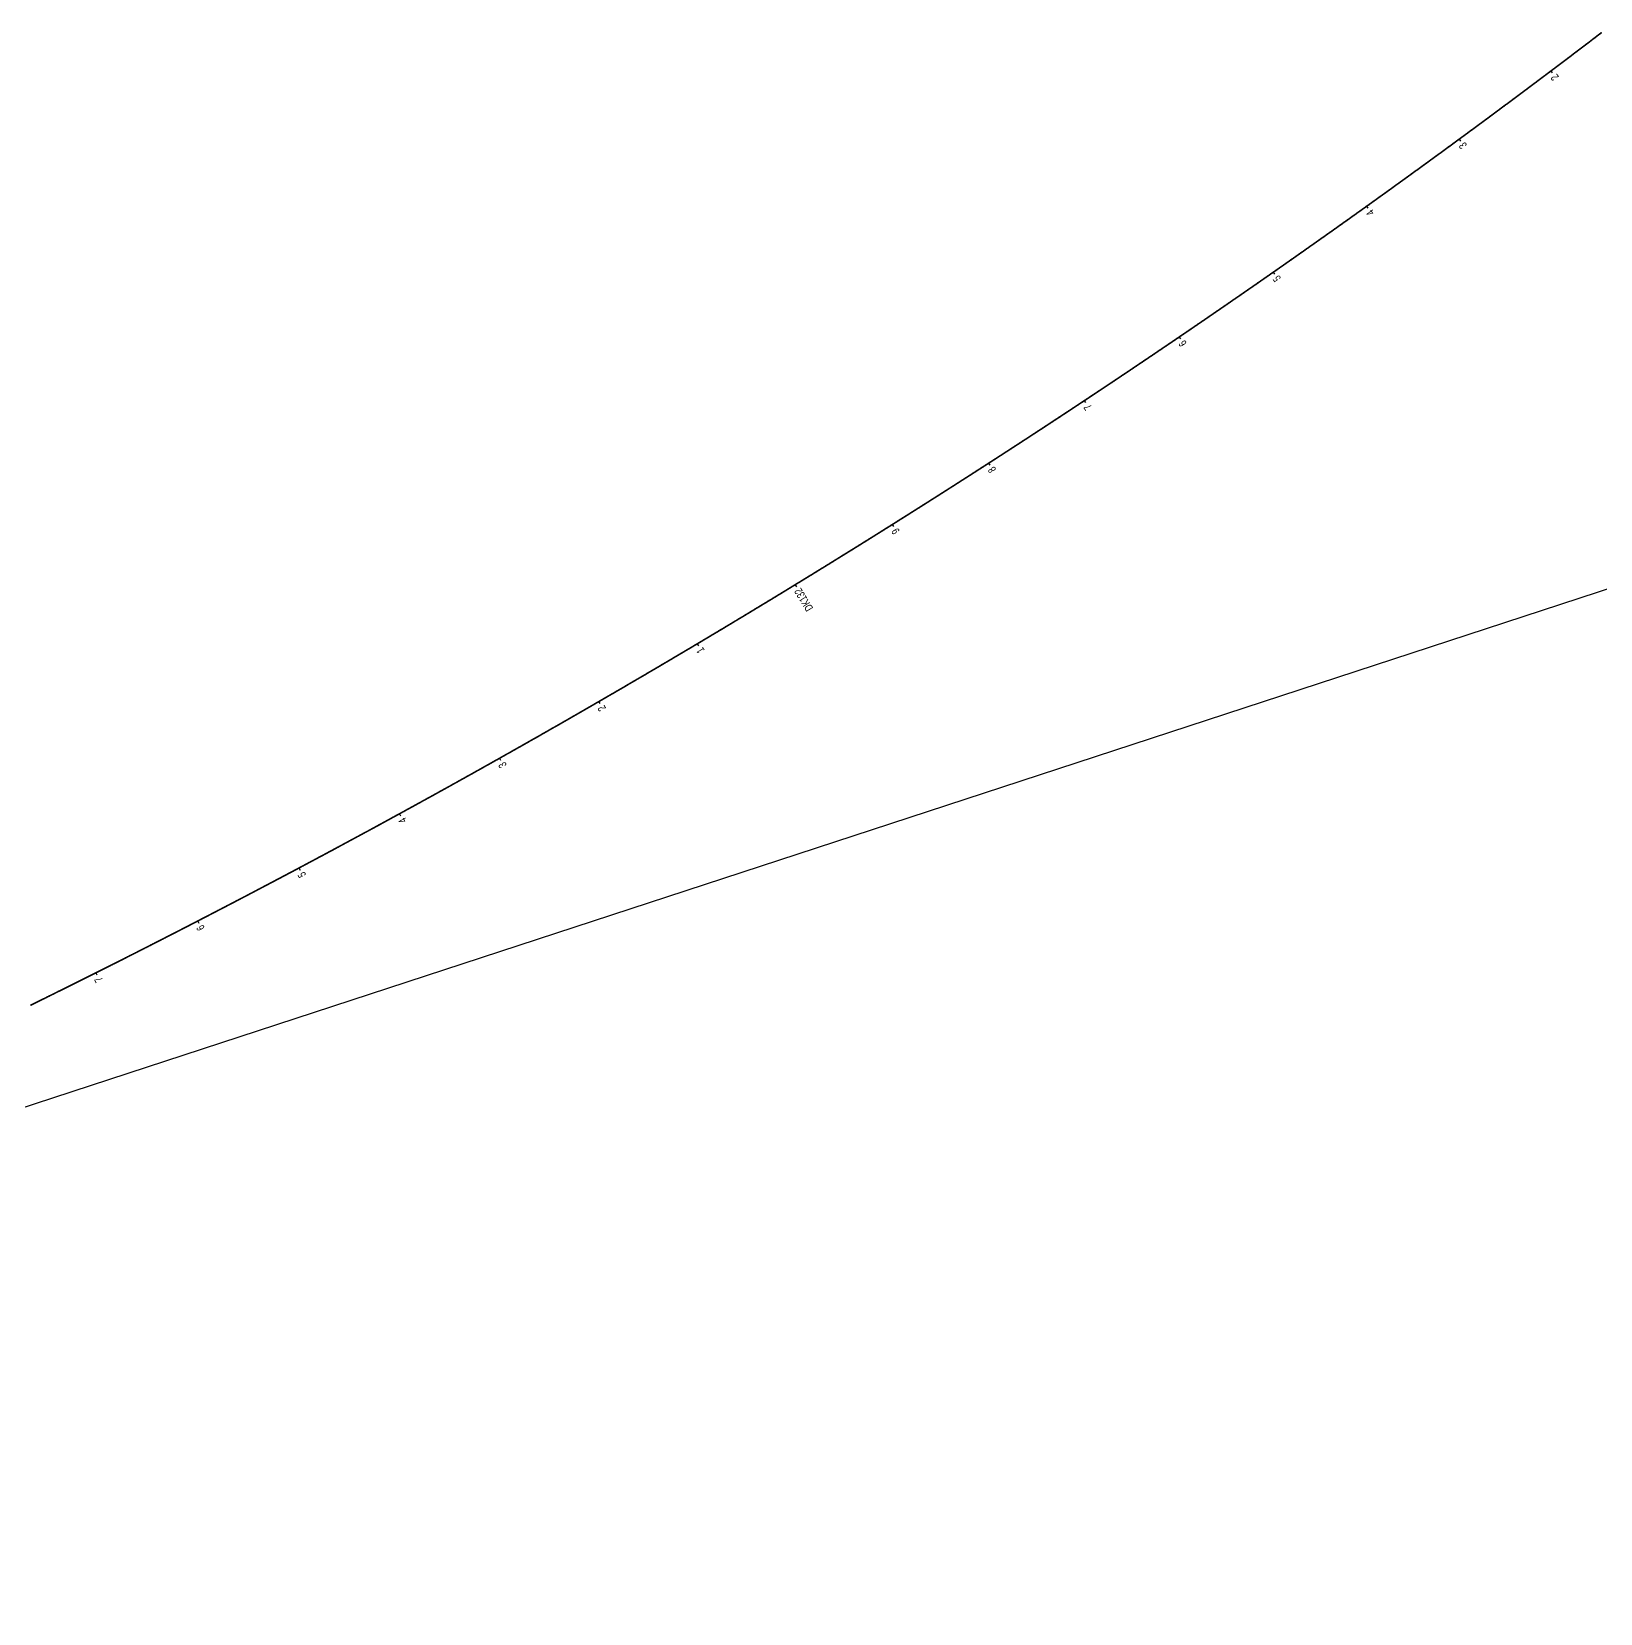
# Model space of a CAD drawing. Header units: millimetres. Extents: x 497834 to 621495, y 3353175 to 3430424.
# Drawn here: x 556531 to 557904, y 3380310 to 3381694 of the extents above; entities that cross this region are included whole.
import ezdxf

# ---------------------------------------------------------------- set-up
doc = ezdxf.new("R2010")
doc.units = ezdxf.units.MM
for name, color, linetype in [('dl4', 7, 'Continuous'), ('沪乍杭打线-0.0-200.8段-施工系转设计系成果-2000坐标系-左线_中线_交点', 7, 'Continuous'), ('沪乍杭打线-0.0-200.8段-施工系转设计系成果-2000坐标系-左线_里程', 7, 'Continuous')]:
    doc.layers.add(name, color=color, linetype=linetype)
doc.styles.add('PM_LC', font='slromans.shx', dxfattribs={"width": 0.75, "bigfont": 'hztxt.shx'})

msp = doc.modelspace()

# ---------------------------------------------------------------- linework, layer by layer
at = {"layer": 'dl4', "color": 3, "linetype": 'Continuous', "ltscale": 2, "const_width": 1.4, "flags": 128}
msp.add_lwpolyline([(557905.4, 3381693.6), (557904.6, 3381693), (557903.8, 3381692.4), (557903.8, 3381692.3), (557903, 3381691.8), (557902.2, 3381691.2), (557901.4, 3381690.6), (557900.7, 3381690), (557899.9, 3381689.4), (557899.8, 3381689.3), (557899.1, 3381688.8), (557898.3, 3381688.2), (557897.5, 3381687.6), (557896.7, 3381687), (557895.9, 3381686.3), (557895.8, 3381686.3), (557895.1, 3381685.7), (557894.3, 3381685.1), (557893.5, 3381684.5), (557892.7, 3381683.9), (557891.9, 3381683.3), (557891.8, 3381683.3), (557891.1, 3381682.7), (557890.3, 3381682.1), (557889.5, 3381681.5), (557888.7, 3381680.9), (557887.9, 3381680.3), (557887.8, 3381680.2), (557887.1, 3381679.7), (557886.3, 3381679.1), (557885.5, 3381678.5), (557884.7, 3381677.9), (557883.9, 3381677.3), (557883.9, 3381677.2), (557883.1, 3381676.7), (557882.3, 3381676.1), (557881.5, 3381675.5), (557880.7, 3381674.9), (557879.9, 3381674.3), (557879.9, 3381674.2), (557879.1, 3381673.7), (557878.4, 3381673), (557877.6, 3381672.4), (557876.8, 3381671.8), (557876, 3381671.2), (557875.9, 3381671.2), (557875.2, 3381670.6), (557874.4, 3381670), (557873.6, 3381669.4), (557872.8, 3381668.8), (557872, 3381668.2), (557871.9, 3381668.2), (557871.2, 3381667.6), (557870.4, 3381667), (557869.6, 3381666.4), (557868.8, 3381665.8), (557868, 3381665.2), (557867.9, 3381665.2), (557867.2, 3381664.6), (557866.4, 3381664), (557865.6, 3381663.4), (557864.8, 3381662.8), (557864, 3381662.2), (557863.9, 3381662.1), (557863.2, 3381661.6), (557862.4, 3381661), (557861.6, 3381660.4), (557860.8, 3381659.8), (557860, 3381659.2), (557859.9, 3381659.1), (557859.2, 3381658.6), (557858.4, 3381658), (557857.6, 3381657.4), (557856.8, 3381656.8), (557856, 3381656.2), (557855.9, 3381656.1), (557855.2, 3381655.6), (557854.4, 3381655), (557853.6, 3381654.4), (557852.8, 3381653.8), (557852, 3381653.2), (557851.9, 3381653.1), (557851.2, 3381652.6), (557850.4, 3381652), (557849.6, 3381651.4), (557848.8, 3381650.8), (557848, 3381650.2), (557847.9, 3381650.1), (557847.2, 3381649.6), (557846.4, 3381649), (557845.6, 3381648.4), (557844.8, 3381647.8), (557844, 3381647.2), (557843.9, 3381647.1), (557843.2, 3381646.6), (557842.4, 3381646), (557841.6, 3381645.4), (557840.8, 3381644.8), (557840, 3381644.2), (557839.9, 3381644.1), (557839.2, 3381643.6), (557838.4, 3381643), (557837.6, 3381642.4), (557836.8, 3381641.8), (557836, 3381641.2), (557835.9, 3381641.1), (557835.2, 3381640.6), (557834.4, 3381640), (557833.6, 3381639.4), (557832.8, 3381638.8), (557832, 3381638.2), (557831.9, 3381638.2), (557831.2, 3381637.6), (557830.4, 3381637), (557829.6, 3381636.4), (557828.8, 3381635.8), (557828, 3381635.2), (557827.9, 3381635.2), (557827.2, 3381634.6), (557826.4, 3381634), (557825.6, 3381633.4), (557824.8, 3381632.8), (557824, 3381632.2), (557823.9, 3381632.2), (557823.2, 3381631.6), (557822.4, 3381631), (557821.5, 3381630.5), (557820.7, 3381629.9), (557819.9, 3381629.3), (557819.9, 3381629.2), (557819.1, 3381628.7), (557818.3, 3381628.1), (557817.5, 3381627.5), (557816.7, 3381626.9), (557815.9, 3381626.3), (557815.9, 3381626.2), (557815.1, 3381625.7), (557814.3, 3381625.1), (557813.5, 3381624.5), (557812.7, 3381623.9), (557811.9, 3381623.3), (557811.8, 3381623.2), (557811.1, 3381622.7), (557810.3, 3381622.1), (557809.5, 3381621.5), (557808.7, 3381620.9), (557807.9, 3381620.3), (557807.8, 3381620.3), (557807.1, 3381619.7), (557806.3, 3381619.1), (557805.5, 3381618.5), (557804.7, 3381617.9), (557803.9, 3381617.4), (557803.8, 3381617.3), (557803.1, 3381616.8), (557802.3, 3381616.2), (557801.5, 3381615.6), (557800.7, 3381615), (557799.9, 3381614.4), (557799.8, 3381614.3), (557799, 3381613.8), (557798.2, 3381613.2), (557797.4, 3381612.6), (557796.6, 3381612), (557795.8, 3381611.4), (557795.8, 3381611.4), (557795, 3381610.8), (557794.2, 3381610.2), (557793.4, 3381609.6), (557792.6, 3381609), (557791.8, 3381608.4), (557791.7, 3381608.4), (557791, 3381607.9), (557790.2, 3381607.3), (557789.4, 3381606.7), (557788.6, 3381606.1), (557787.8, 3381605.5), (557787.7, 3381605.4), (557787, 3381604.9), (557786.2, 3381604.3), (557785.4, 3381603.7), (557784.6, 3381603.1), (557783.7, 3381602.5), (557783.7, 3381602.5), (557782.9, 3381601.9), (557782.1, 3381601.3), (557781.3, 3381600.7), (557780.5, 3381600.2), (557779.7, 3381599.6), (557779.6, 3381599.5), (557778.9, 3381599), (557778.1, 3381598.4), (557777.3, 3381597.8), (557776.5, 3381597.2), (557775.7, 3381596.6), (557775.6, 3381596.6), (557774.9, 3381596), (557774.1, 3381595.4), (557773.3, 3381594.8), (557772.5, 3381594.2), (557771.6, 3381593.7), (557771.6, 3381593.6), (557770.8, 3381593.1), (557770, 3381592.5), (557769.2, 3381591.9), (557768.4, 3381591.3), (557767.6, 3381590.7), (557767.5, 3381590.6), (557766.8, 3381590.1), (557766, 3381589.5), (557765.2, 3381588.9), (557764.4, 3381588.3), (557763.6, 3381587.8), (557763.5, 3381587.7), (557762.8, 3381587.2), (557762, 3381586.6), (557761.2, 3381586), (557760.3, 3381585.4), (557759.5, 3381584.8), (557759.5, 3381584.8), (557758.7, 3381584.2), (557757.9, 3381583.6), (557757.1, 3381583), (557756.3, 3381582.5), (557755.5, 3381581.9), (557755.4, 3381581.8), (557754.7, 3381581.3), (557753.9, 3381580.7), (557753.1, 3381580.1), (557752.3, 3381579.5), (557751.5, 3381578.9), (557751.4, 3381578.9), (557750.6, 3381578.3), (557749.8, 3381577.7), (557749, 3381577.2), (557748.2, 3381576.6), (557747.4, 3381576), (557747.3, 3381575.9), (557746.6, 3381575.4), (557745.8, 3381574.8), (557745, 3381574.2), (557744.2, 3381573.6), (557743.4, 3381573), (557743.3, 3381573), (557742.5, 3381572.5), (557741.7, 3381571.9), (557740.9, 3381571.3), (557740.1, 3381570.7), (557739.3, 3381570.1), (557739.2, 3381570.1), (557738.5, 3381569.5), (557737.7, 3381568.9), (557736.9, 3381568.4), (557736.1, 3381567.8), (557735.3, 3381567.2), (557735.2, 3381567.1), (557734.4, 3381566.6), (557733.6, 3381566), (557732.8, 3381565.4), (557732, 3381564.8), (557731.2, 3381564.3), (557731.1, 3381564.2), (557730.4, 3381563.7), (557729.6, 3381563.1), (557728.8, 3381562.5), (557728, 3381561.9), (557727.2, 3381561.3), (557727.1, 3381561.3), (557726.3, 3381560.7), (557725.5, 3381560.2), (557724.7, 3381559.6), (557723.9, 3381559), (557723.1, 3381558.4), (557723, 3381558.3), (557722.3, 3381557.8), (557721.5, 3381557.2), (557720.7, 3381556.6), (557719.9, 3381556.1), (557719, 3381555.5), (557719, 3381555.4), (557718.2, 3381554.9), (557717.4, 3381554.3), (557716.6, 3381553.7), (557715.8, 3381553.1), (557715, 3381552.6), (557714.9, 3381552.5), (557714.2, 3381552), (557713.4, 3381551.4), (557712.5, 3381550.8), (557711.7, 3381550.2), (557710.9, 3381549.6), (557710.8, 3381549.6), (557710.1, 3381549.1), (557709.3, 3381548.5), (557708.5, 3381547.9), (557707.7, 3381547.3), (557706.9, 3381546.7), (557706.8, 3381546.7), (557706, 3381546.1), (557705.2, 3381545.6), (557704.4, 3381545), (557703.6, 3381544.4), (557702.8, 3381543.8), (557702.7, 3381543.8), (557702, 3381543.2), (557701.2, 3381542.6), (557700.4, 3381542.1), (557699.5, 3381541.5), (557698.7, 3381540.9), (557698.7, 3381540.8), (557697.9, 3381540.3), (557697.1, 3381539.7), (557696.3, 3381539.2), (557695.5, 3381538.6), (557694.7, 3381538), (557694.6, 3381537.9), (557693.8, 3381537.4), (557693, 3381536.8), (557692.2, 3381536.3), (557691.4, 3381535.7), (557690.6, 3381535.1), (557690.5, 3381535), (557689.8, 3381534.5), (557689, 3381533.9), (557688.1, 3381533.3), (557687.3, 3381532.8), (557686.5, 3381532.2), (557686.4, 3381532.1), (557685.7, 3381531.6), (557684.9, 3381531), (557684.1, 3381530.4), (557683.3, 3381529.9), (557682.4, 3381529.3), (557682.4, 3381529.2), (557681.6, 3381528.7), (557680.8, 3381528.1), (557680, 3381527.6), (557679.2, 3381527), (557678.4, 3381526.4), (557678.3, 3381526.3), (557677.6, 3381525.8), (557676.7, 3381525.2), (557675.9, 3381524.7), (557675.1, 3381524.1), (557674.3, 3381523.5), (557674.2, 3381523.4), (557673.5, 3381522.9), (557672.7, 3381522.3), (557671.8, 3381521.8), (557671, 3381521.2), (557670.2, 3381520.6), (557670.1, 3381520.5), (557669.4, 3381520), (557668.6, 3381519.4), (557667.8, 3381518.9), (557667, 3381518.3), (557666.1, 3381517.7), (557666.1, 3381517.7), (557665.3, 3381517.1), (557664.5, 3381516.6), (557663.7, 3381516), (557662.9, 3381515.4), (557662.1, 3381514.8), (557662, 3381514.8), (557661.2, 3381514.2), (557660.4, 3381513.7), (557659.6, 3381513.1), (557658.8, 3381512.5), (557658, 3381511.9), (557657.9, 3381511.9), (557657.2, 3381511.4), (557656.3, 3381510.8), (557655.5, 3381510.2), (557654.7, 3381509.6), (557653.9, 3381509.1), (557653.8, 3381509), (557653.1, 3381508.5), (557652.3, 3381507.9), (557651.4, 3381507.3), (557650.6, 3381506.8), (557649.8, 3381506.2), (557649.7, 3381506.1), (557649, 3381505.6), (557648.2, 3381505), (557647.3, 3381504.5), (557646.5, 3381503.9), (557645.7, 3381503.3), (557645.6, 3381503.2), (557644.9, 3381502.7), (557644.1, 3381502.1), (557643.3, 3381501.6), (557642.4, 3381501), (557641.6, 3381500.4), (557641.5, 3381500.4), (557640.8, 3381499.8), (557640, 3381499.3), (557639.2, 3381498.7), (557638.3, 3381498.1), (557637.5, 3381497.6), (557637.5, 3381497.5), (557636.7, 3381497), (557635.9, 3381496.4), (557635.1, 3381495.8), (557634.3, 3381495.3), (557633.4, 3381494.7), (557633.4, 3381494.6), (557632.6, 3381494.1), (557631.8, 3381493.5), (557631, 3381493), (557630.2, 3381492.4), (557629.3, 3381491.8), (557629.3, 3381491.8), (557628.5, 3381491.2), (557627.7, 3381490.7), (557626.9, 3381490.1), (557626.1, 3381489.5), (557625.2, 3381488.9), (557625.2, 3381488.9), (557624.4, 3381488.4), (557623.6, 3381487.8), (557622.8, 3381487.2), (557622, 3381486.7), (557621.1, 3381486.1), (557621.1, 3381486), (557620.3, 3381485.5), (557619.5, 3381484.9), (557618.7, 3381484.4), (557617.9, 3381483.8), (557617, 3381483.2), (557617, 3381483.2), (557616.2, 3381482.7), (557615.4, 3381482.1), (557614.6, 3381481.5), (557613.8, 3381480.9), (557612.9, 3381480.4), (557612.9, 3381480.3), (557612.1, 3381479.8), (557611.3, 3381479.2), (557610.5, 3381478.7), (557609.7, 3381478.1), (557608.8, 3381477.5), (557608.8, 3381477.5), (557608, 3381476.9), (557607.2, 3381476.4), (557606.4, 3381475.8), (557605.5, 3381475.2), (557604.7, 3381474.7), (557604.7, 3381474.6), (557603.9, 3381474.1), (557603.1, 3381473.5), (557602.3, 3381472.9), (557601.4, 3381472.4), (557600.6, 3381471.8), (557600.5, 3381471.8), (557599.8, 3381471.2), (557599, 3381470.7), (557598.2, 3381470.1), (557597.3, 3381469.5), (557596.5, 3381469), (557596.4, 3381468.9), (557595.7, 3381468.4), (557594.9, 3381467.8), (557594, 3381467.2), (557593.2, 3381466.7), (557592.4, 3381466.1), (557592.3, 3381466.1), (557591.6, 3381465.5), (557590.8, 3381465), (557589.9, 3381464.4), (557589.1, 3381463.8), (557588.3, 3381463.3), (557588.2, 3381463.2), (557587.5, 3381462.7), (557586.6, 3381462.1), (557585.8, 3381461.6), (557585, 3381461), (557584.2, 3381460.4), (557584.1, 3381460.4), (557583.3, 3381459.9), (557582.5, 3381459.3), (557581.7, 3381458.7), (557580.9, 3381458.2), (557580.1, 3381457.6), (557580, 3381457.5), (557579.2, 3381457), (557578.4, 3381456.5), (557577.6, 3381455.9), (557576.8, 3381455.3), (557575.9, 3381454.8), (557575.9, 3381454.7), (557575.1, 3381454.2), (557574.3, 3381453.6), (557573.5, 3381453.1), (557572.6, 3381452.5), (557571.8, 3381451.9), (557571.7, 3381451.9), (557571, 3381451.4), (557570.2, 3381450.8), (557569.3, 3381450.2), (557568.5, 3381449.7), (557567.7, 3381449.1), (557567.6, 3381449), (557566.9, 3381448.5), (557566, 3381448), (557565.2, 3381447.4), (557564.4, 3381446.8), (557563.6, 3381446.3), (557563.5, 3381446.2), (557562.7, 3381445.7), (557561.9, 3381445.1), (557561.1, 3381444.6), (557560.3, 3381444), (557559.4, 3381443.4), (557559.4, 3381443.4), (557558.6, 3381442.9), (557557.8, 3381442.3), (557557, 3381441.7), (557556.1, 3381441.2), (557555.3, 3381440.6), (557555.2, 3381440.6), (557554.5, 3381440), (557553.7, 3381439.5), (557552.8, 3381438.9), (557552, 3381438.4), (557551.2, 3381437.8), (557551.1, 3381437.7), (557550.4, 3381437.2), (557549.5, 3381436.7), (557548.7, 3381436.1), (557547.9, 3381435.5), (557547.1, 3381435), (557547, 3381434.9), (557546.2, 3381434.4), (557545.4, 3381433.8), (557544.6, 3381433.3), (557543.8, 3381432.7), (557542.9, 3381432.2), (557542.9, 3381432.1), (557542.1, 3381431.6), (557541.3, 3381431), (557540.5, 3381430.5), (557539.6, 3381429.9), (557538.8, 3381429.3), (557538.7, 3381429.3), (557538, 3381428.8), (557537.1, 3381428.2), (557536.3, 3381427.7), (557535.5, 3381427.1), (557534.7, 3381426.5), (557534.6, 3381426.5), (557533.8, 3381426), (557533, 3381425.4), (557532.2, 3381424.8), (557531.4, 3381424.3), (557530.5, 3381423.7), (557530.5, 3381423.7), (557529.7, 3381423.2), (557528.9, 3381422.6), (557528, 3381422), (557527.2, 3381421.5), (557526.4, 3381420.9), (557526.3, 3381420.9), (557525.6, 3381420.4), (557524.7, 3381419.8), (557523.9, 3381419.2), (557523.1, 3381418.7), (557522.2, 3381418.1), (557522.2, 3381418.1), (557521.4, 3381417.6), (557520.6, 3381417), (557519.8, 3381416.4), (557518.9, 3381415.9), (557518.1, 3381415.3), (557518, 3381415.3), (557517.3, 3381414.8), (557516.5, 3381414.2), (557515.6, 3381413.6), (557514.8, 3381413.1), (557514, 3381412.5), (557513.9, 3381412.5), (557513.1, 3381412), (557512.3, 3381411.4), (557511.5, 3381410.8), (557510.6, 3381410.3), (557509.8, 3381409.7), (557509.7, 3381409.7), (557509, 3381409.2), (557508.2, 3381408.6), (557507.3, 3381408), (557506.5, 3381407.5), (557505.7, 3381406.9), (557505.6, 3381406.9), (557504.8, 3381406.4), (557504, 3381405.8), (557503.2, 3381405.2), (557502.4, 3381404.7), (557501.5, 3381404.1), (557501.4, 3381404.1), (557500.7, 3381403.6), (557499.9, 3381403), (557499, 3381402.5), (557498.2, 3381401.9), (557497.4, 3381401.3), (557497.3, 3381401.3), (557496.5, 3381400.8), (557495.7, 3381400.2), (557494.9, 3381399.7), (557494.1, 3381399.1), (557493.2, 3381398.6), (557493.1, 3381398.5), (557492.4, 3381398), (557491.6, 3381397.4), (557490.7, 3381396.9), (557489.9, 3381396.3), (557489.1, 3381395.8), (557489, 3381395.7), (557488.2, 3381395.2), (557487.4, 3381394.7), (557486.6, 3381394.1), (557485.7, 3381393.6), (557484.9, 3381393), (557484.8, 3381392.9), (557484.1, 3381392.4), (557483.3, 3381391.9), (557482.4, 3381391.3), (557481.6, 3381390.8), (557480.8, 3381390.2), (557480.7, 3381390.2), (557479.9, 3381389.7), (557479.1, 3381389.1), (557478.3, 3381388.5), (557477.4, 3381388), (557476.6, 3381387.4), (557476.5, 3381387.4), (557475.8, 3381386.9), (557474.9, 3381386.3), (557474.1, 3381385.8), (557473.3, 3381385.2), (557472.4, 3381384.7), (557472.4, 3381384.6), (557471.6, 3381384.1), (557470.8, 3381383.6), (557469.9, 3381383), (557469.1, 3381382.4), (557468.3, 3381381.9), (557468.2, 3381381.8), (557467.4, 3381381.3), (557466.6, 3381380.8), (557465.8, 3381380.2), (557464.9, 3381379.7), (557464.1, 3381379.1), (557464, 3381379.1), (557463.3, 3381378.6), (557462.4, 3381378), (557461.6, 3381377.5), (557460.8, 3381376.9), (557459.9, 3381376.4), (557459.9, 3381376.3), (557459.1, 3381375.8), (557458.3, 3381375.3), (557457.4, 3381374.7), (557456.6, 3381374.1), (557455.8, 3381373.6), (557455.7, 3381373.5), (557454.9, 3381373), (557454.1, 3381372.5), (557453.3, 3381371.9), (557452.4, 3381371.4), (557451.6, 3381370.8), (557451.5, 3381370.8), (557450.8, 3381370.3), (557449.9, 3381369.7), (557449.1, 3381369.2), (557448.3, 3381368.6), (557447.4, 3381368.1), (557447.4, 3381368), (557446.6, 3381367.5), (557445.8, 3381367), (557444.9, 3381366.4), (557444.1, 3381365.9), (557443.3, 3381365.3), (557443.2, 3381365.3), (557442.4, 3381364.8), (557441.6, 3381364.2), (557440.8, 3381363.7), (557439.9, 3381363.1), (557439.1, 3381362.6), (557439, 3381362.5), (557438.3, 3381362), (557437.4, 3381361.5), (557436.6, 3381360.9), (557435.8, 3381360.4), (557434.9, 3381359.8), (557434.8, 3381359.8), (557434.1, 3381359.3), (557433.2, 3381358.7), (557432.4, 3381358.2), (557431.6, 3381357.6), (557430.7, 3381357.1), (557430.7, 3381357), (557429.9, 3381356.5), (557429.1, 3381356), (557428.2, 3381355.4), (557427.4, 3381354.9), (557426.6, 3381354.3), (557426.5, 3381354.3), (557425.7, 3381353.8), (557424.9, 3381353.2), (557424.1, 3381352.7), (557423.2, 3381352.1), (557422.4, 3381351.6), (557422.3, 3381351.5), (557421.5, 3381351), (557420.7, 3381350.5), (557419.9, 3381349.9), (557419, 3381349.4), (557418.2, 3381348.8), (557418.1, 3381348.8), (557417.4, 3381348.3), (557416.5, 3381347.7), (557415.7, 3381347.2), (557414.9, 3381346.6), (557414, 3381346.1), (557413.9, 3381346), (557413.2, 3381345.6), (557412.3, 3381345), (557411.5, 3381344.5), (557410.7, 3381343.9), (557409.8, 3381343.4), (557409.8, 3381343.3), (557409, 3381342.8), (557408.2, 3381342.3), (557407.3, 3381341.7), (557406.5, 3381341.2), (557405.6, 3381340.6), (557405.6, 3381340.6), (557404.8, 3381340.1), (557404, 3381339.5), (557403.1, 3381339), (557402.3, 3381338.4), (557401.5, 3381337.9), (557401.4, 3381337.8), (557400.6, 3381337.4), (557399.8, 3381336.8), (557398.9, 3381336.3), (557398.1, 3381335.7), (557397.3, 3381335.2), (557397.2, 3381335.1), (557396.4, 3381334.6), (557395.6, 3381334.1), (557394.8, 3381333.5), (557393.9, 3381333), (557393.1, 3381332.4), (557393, 3381332.4), (557392.2, 3381331.9), (557391.4, 3381331.4), (557390.6, 3381330.8), (557389.7, 3381330.3), (557388.9, 3381329.7), (557388.8, 3381329.7), (557388, 3381329.2), (557387.2, 3381328.6), (557386.4, 3381328.1), (557385.5, 3381327.5), (557384.7, 3381327), (557384.6, 3381327), (557383.8, 3381326.5), (557383, 3381325.9), (557382.2, 3381325.4), (557381.3, 3381324.8), (557380.5, 3381324.3), (557380.4, 3381324.2), (557379.7, 3381323.7), (557378.8, 3381323.2), (557378, 3381322.7), (557377.1, 3381322.1), (557376.3, 3381321.6), (557376.2, 3381321.5), (557375.5, 3381321), (557374.6, 3381320.5), (557373.8, 3381319.9), (557372.9, 3381319.4), (557372.1, 3381318.9), (557372, 3381318.8), (557371.3, 3381318.3), (557370.4, 3381317.8), (557369.6, 3381317.2), (557368.7, 3381316.7), (557367.9, 3381316.1), (557367.8, 3381316.1), (557367.1, 3381315.6), (557366.2, 3381315.1), (557365.4, 3381314.5), (557364.5, 3381314), (557363.7, 3381313.4), (557363.6, 3381313.4), (557362.8, 3381312.9), (557362, 3381312.4), (557361.2, 3381311.8), (557360.3, 3381311.3), (557359.5, 3381310.7), (557359.4, 3381310.7), (557358.6, 3381310.2), (557357.8, 3381309.7), (557357, 3381309.1), (557356.1, 3381308.6), (557355.3, 3381308), (557355.2, 3381308), (557354.4, 3381307.5), (557353.6, 3381306.9), (557352.8, 3381306.4), (557351.9, 3381305.9), (557351.1, 3381305.3), (557351, 3381305.3), (557350.2, 3381304.8), (557349.4, 3381304.2), (557348.5, 3381303.7), (557347.7, 3381303.2), (557346.9, 3381302.6), (557346.8, 3381302.6), (557346, 3381302.1), (557345.2, 3381301.6), (557344.3, 3381301), (557343.5, 3381300.5), (557342.6, 3381299.9), (557342.6, 3381299.9), (557341.8, 3381299.4), (557341, 3381298.9), (557340.1, 3381298.3), (557339.3, 3381297.8), (557338.4, 3381297.2), (557338.4, 3381297.2), (557337.6, 3381296.7), (557336.8, 3381296.2), (557335.9, 3381295.6), (557335.1, 3381295.1), (557334.2, 3381294.6), (557334.1, 3381294.5), (557333.4, 3381294), (557332.5, 3381293.5), (557331.7, 3381292.9), (557330.8, 3381292.4), (557330, 3381291.9), (557329.9, 3381291.8), (557329.2, 3381291.3), (557328.3, 3381290.8), (557327.5, 3381290.3), (557326.6, 3381289.7), (557325.8, 3381289.2), (557325.7, 3381289.1), (557324.9, 3381288.6), (557324.1, 3381288.1), (557323.3, 3381287.6), (557322.4, 3381287), (557321.6, 3381286.5), (557321.5, 3381286.4), (557320.7, 3381286), (557319.9, 3381285.4), (557319, 3381284.9), (557318.2, 3381284.4), (557317.3, 3381283.8), (557317.3, 3381283.8), (557316.5, 3381283.3), (557315.7, 3381282.7), (557314.8, 3381282.2), (557314, 3381281.7), (557313.1, 3381281.1), (557313, 3381281.1), (557312.3, 3381280.6), (557311.4, 3381280.1), (557310.6, 3381279.5), (557309.7, 3381279), (557308.9, 3381278.5), (557308.8, 3381278.4), (557308.1, 3381277.9), (557307.2, 3381277.4), (557306.4, 3381276.9), (557305.5, 3381276.3), (557304.7, 3381275.8), (557304.6, 3381275.7), (557303.8, 3381275.3), (557303, 3381274.7), (557302.1, 3381274.2), (557301.3, 3381273.7), (557300.4, 3381273.1), (557300.4, 3381273.1), (557299.6, 3381272.6), (557298.8, 3381272.1), (557297.9, 3381271.5), (557297.1, 3381271), (557296.2, 3381270.5), (557296.1, 3381270.4), (557295.4, 3381269.9), (557294.5, 3381269.4), (557293.7, 3381268.9), (557292.8, 3381268.3), (557292, 3381267.8), (557291.9, 3381267.7), (557291.1, 3381267.3), (557290.3, 3381266.7), (557289.4, 3381266.2), (557288.6, 3381265.7), (557287.8, 3381265.1), (557287.7, 3381265.1), (557286.9, 3381264.6), (557286.1, 3381264.1), (557285.2, 3381263.5), (557284.4, 3381263), (557283.5, 3381262.5), (557283.4, 3381262.4), (557282.7, 3381261.9), (557281.8, 3381261.4), (557281, 3381260.9), (557280.1, 3381260.3), (557279.3, 3381259.8), (557279.2, 3381259.8), (557278.4, 3381259.3), (557277.6, 3381258.7), (557276.7, 3381258.2), (557275.9, 3381257.7), (557275, 3381257.2), (557275, 3381257.1), (557274.2, 3381256.6), (557273.4, 3381256.1), (557272.5, 3381255.6), (557271.7, 3381255), (557270.8, 3381254.5), (557270.7, 3381254.5), (557270, 3381254), (557269.1, 3381253.4), (557268.3, 3381252.9), (557267.4, 3381252.4), (557266.6, 3381251.9), (557266.5, 3381251.8), (557265.7, 3381251.3), (557264.9, 3381250.8), (557264, 3381250.3), (557263.2, 3381249.7), (557262.3, 3381249.2), (557262.2, 3381249.2), (557261.5, 3381248.7), (557260.6, 3381248.1), (557259.8, 3381247.6), (557258.9, 3381247.1), (557258.1, 3381246.6), (557258, 3381246.5), (557257.2, 3381246), (557256.4, 3381245.5), (557255.5, 3381245), (557254.7, 3381244.4), (557253.8, 3381243.9), (557253.8, 3381243.9), (557253, 3381243.4), (557252.1, 3381242.9), (557251.3, 3381242.3), (557250.4, 3381241.8), (557249.6, 3381241.3), (557249.5, 3381241.2), (557248.7, 3381240.8), (557247.9, 3381240.2), (557247, 3381239.7), (557246.2, 3381239.2), (557245.3, 3381238.6), (557245.3, 3381238.6), (557244.5, 3381238.1), (557243.6, 3381237.6), (557242.8, 3381237.1), (557241.9, 3381236.5), (557241.1, 3381236), (557241, 3381236), (557240.2, 3381235.5), (557239.4, 3381235), (557238.5, 3381234.4), (557237.7, 3381233.9), (557236.8, 3381233.4), (557236.8, 3381233.3), (557236, 3381232.9), (557235.1, 3381232.3), (557234.3, 3381231.8), (557233.4, 3381231.3), (557232.6, 3381230.7), (557232.5, 3381230.7), (557231.7, 3381230.2), (557230.9, 3381229.7), (557230, 3381229.2), (557229.2, 3381228.6), (557228.3, 3381228.1), (557228.3, 3381228.1), (557227.5, 3381227.6), (557226.6, 3381227.1), (557225.8, 3381226.5), (557224.9, 3381226), (557224.1, 3381225.5), (557224, 3381225.4), (557223.2, 3381225), (557222.4, 3381224.5), (557221.5, 3381223.9), (557220.7, 3381223.4), (557219.8, 3381222.9), (557219.7, 3381222.8), (557219, 3381222.4), (557218.1, 3381221.8), (557217.3, 3381221.3), (557216.4, 3381220.8), (557215.6, 3381220.3), (557215.5, 3381220.2), (557214.7, 3381219.7), (557213.9, 3381219.2), (557213, 3381218.7), (557212.2, 3381218.2), (557211.3, 3381217.6), (557211.2, 3381217.6), (557210.4, 3381217.1), (557209.6, 3381216.6), (557208.7, 3381216.1), (557207.9, 3381215.6), (557207, 3381215), (557207, 3381215), (557206.2, 3381214.5), (557205.3, 3381214), (557204.5, 3381213.5), (557203.6, 3381212.9), (557202.8, 3381212.4), (557202.7, 3381212.4), (557201.9, 3381211.9), (557201.1, 3381211.4), (557200.2, 3381210.9), (557199.4, 3381210.3), (557198.5, 3381209.8), (557198.4, 3381209.8), (557197.7, 3381209.3), (557196.8, 3381208.8), (557195.9, 3381208.2), (557195.1, 3381207.7), (557194.2, 3381207.2), (557194.2, 3381207.2), (557193.4, 3381206.7), (557192.5, 3381206.2), (557191.7, 3381205.6), (557190.8, 3381205.1), (557190, 3381204.6), (557189.9, 3381204.6), (557189.1, 3381204.1), (557188.3, 3381203.6), (557187.4, 3381203), (557186.6, 3381202.5), (557185.7, 3381202), (557185.6, 3381201.9), (557184.8, 3381201.5), (557184, 3381201), (557183.1, 3381200.4), (557182.3, 3381199.9), (557181.4, 3381199.4), (557181.4, 3381199.4), (557180.6, 3381198.9), (557179.7, 3381198.4), (557178.9, 3381197.8), (557178, 3381197.3), (557177.2, 3381196.8), (557177.1, 3381196.8), (557176.3, 3381196.3), (557175.4, 3381195.8), (557174.6, 3381195.2), (557173.7, 3381194.7), (557172.9, 3381194.2), (557172.8, 3381194.2), (557172, 3381193.7), (557171.2, 3381193.2), (557170.3, 3381192.7), (557169.5, 3381192.1), (557168.6, 3381191.6), (557168.5, 3381191.6), (557167.8, 3381191.1), (557166.9, 3381190.6), (557166, 3381190.1), (557165.2, 3381189.6), (557164.3, 3381189), (557164.2, 3381189), (557163.5, 3381188.5), (557162.6, 3381188), (557161.8, 3381187.5), (557160.9, 3381187), (557160, 3381186.4), (557160, 3381186.4), (557159.2, 3381185.9), (557158.3, 3381185.4), (557157.5, 3381184.9), (557156.6, 3381184.4), (557155.8, 3381183.9), (557155.7, 3381183.8), (557154.9, 3381183.3), (557154.1, 3381182.8), (557153.2, 3381182.3), (557152.3, 3381181.8), (557151.5, 3381181.3), (557151.4, 3381181.2), (557150.6, 3381180.8), (557149.8, 3381180.3), (557148.9, 3381179.7), (557148.1, 3381179.2), (557147.2, 3381178.7), (557147.1, 3381178.7), (557146.3, 3381178.2), (557145.5, 3381177.7), (557144.6, 3381177.2), (557143.8, 3381176.6), (557142.9, 3381176.1), (557142.8, 3381176.1), (557142.1, 3381175.6), (557141.2, 3381175.1), (557140.3, 3381174.6), (557139.5, 3381174.1), (557138.6, 3381173.6), (557138.5, 3381173.5), (557137.8, 3381173), (557136.9, 3381172.5), (557136.1, 3381172), (557135.2, 3381171.5), (557134.3, 3381171), (557134.3, 3381170.9), (557133.5, 3381170.5), (557132.6, 3381170), (557131.8, 3381169.4), (557130.9, 3381168.9), (557130, 3381168.4), (557130, 3381168.4), (557129.2, 3381167.9), (557128.3, 3381167.4), (557127.5, 3381166.9), (557126.6, 3381166.4), (557125.8, 3381165.9), (557125.7, 3381165.8), (557124.9, 3381165.3), (557124, 3381164.8), (557123.2, 3381164.3), (557122.3, 3381163.8), (557121.5, 3381163.3), (557121.4, 3381163.2), (557120.6, 3381162.8), (557119.7, 3381162.3), (557118.9, 3381161.8), (557118, 3381161.2), (557117.2, 3381160.7), (557117.1, 3381160.7), (557116.3, 3381160.2), (557115.4, 3381159.7), (557114.6, 3381159.2), (557113.7, 3381158.7), (557112.9, 3381158.2), (557112.8, 3381158.1), (557112, 3381157.7), (557111.2, 3381157.2), (557110.3, 3381156.6), (557109.4, 3381156.1), (557108.6, 3381155.6), (557108.5, 3381155.6), (557107.7, 3381155.1), (557106.9, 3381154.6), (557106, 3381154.1), (557105.1, 3381153.6), (557104.3, 3381153.1), (557104.2, 3381153), (557103.4, 3381152.6), (557102.6, 3381152.1), (557101.7, 3381151.5), (557100.8, 3381151), (557100, 3381150.5), (557099.9, 3381150.5), (557099.1, 3381150), (557098.2, 3381149.5), (557097.4, 3381149), (557096.5, 3381148.5), (557095.7, 3381148), (557095.6, 3381147.9), (557094.8, 3381147.5), (557093.9, 3381147), (557093.1, 3381146.5), (557092.2, 3381145.9), (557091.4, 3381145.4), (557091.3, 3381145.4), (557090.5, 3381144.9), (557089.6, 3381144.4), (557088.8, 3381143.9), (557087.9, 3381143.4), (557087.1, 3381142.9), (557087, 3381142.8), (557086.2, 3381142.4), (557085.3, 3381141.9), (557084.5, 3381141.4), (557083.6, 3381140.9), (557082.7, 3381140.4), (557082.7, 3381140.3), (557081.9, 3381139.8), (557081, 3381139.3), (557080.2, 3381138.8), (557079.3, 3381138.3), (557078.4, 3381137.8), (557078.4, 3381137.8), (557077.6, 3381137.3), (557076.7, 3381136.8), (557075.9, 3381136.3), (557075, 3381135.8), (557074.1, 3381135.3), (557074, 3381135.2), (557073.3, 3381134.8), (557072.4, 3381134.3), (557071.5, 3381133.8), (557070.7, 3381133.3), (557069.8, 3381132.8), (557069.7, 3381132.7), (557069, 3381132.2), (557068.1, 3381131.7), (557067.2, 3381131.2), (557066.4, 3381130.7), (557065.5, 3381130.2), (557065.4, 3381130.2), (557064.6, 3381129.7), (557063.8, 3381129.2), (557062.9, 3381128.7), (557062.1, 3381128.2), (557061.2, 3381127.7), (557061.1, 3381127.7), (557060.3, 3381127.2), (557059.5, 3381126.7), (557058.6, 3381126.2), (557057.7, 3381125.7), (557056.9, 3381125.2), (557056.8, 3381125.1), (557056, 3381124.7), (557055.1, 3381124.2), (557054.3, 3381123.7), (557053.4, 3381123.2), (557052.6, 3381122.7), (557052.5, 3381122.6), (557051.7, 3381122.2), (557050.8, 3381121.6), (557050, 3381121.1), (557049.1, 3381120.6), (557048.2, 3381120.1), (557048.2, 3381120.1), (557047.4, 3381119.6), (557046.5, 3381119.1), (557045.6, 3381118.6), (557044.8, 3381118.1), (557043.9, 3381117.6), (557043.8, 3381117.6), (557043, 3381117.1), (557042.2, 3381116.6), (557041.3, 3381116.1), (557040.5, 3381115.6), (557039.6, 3381115.1), (557039.5, 3381115.1), (557038.7, 3381114.6), (557037.9, 3381114.1), (557037, 3381113.6), (557036.1, 3381113.1), (557035.3, 3381112.6), (557035.2, 3381112.6), (557034.4, 3381112.1), (557033.5, 3381111.6), (557032.7, 3381111.1), (557031.8, 3381110.6), (557030.9, 3381110.1), (557030.9, 3381110), (557030.1, 3381109.6), (557029.2, 3381109.1), (557028.3, 3381108.6), (557027.5, 3381108.1), (557026.6, 3381107.6), (557026.5, 3381107.5), (557025.7, 3381107.1), (557024.9, 3381106.6), (557024, 3381106.1), (557023.2, 3381105.6), (557022.3, 3381105.1), (557022.2, 3381105), (557021.4, 3381104.6), (557020.6, 3381104.1), (557019.7, 3381103.6), (557018.8, 3381103.1), (557018, 3381102.6), (557017.9, 3381102.5), (557017.1, 3381102.1), (557016.2, 3381101.6), (557015.4, 3381101.1), (557014.5, 3381100.6), (557013.6, 3381100.1), (557013.5, 3381100), (557012.8, 3381099.6), (557011.9, 3381099.1), (557011, 3381098.6), (557010.2, 3381098.1), (557009.3, 3381097.6), (557009.2, 3381097.5), (557008.4, 3381097.1), (557007.6, 3381096.6), (557006.7, 3381096.1), (557005.8, 3381095.6), (557005, 3381095.1), (557004.9, 3381095.1), (557004.1, 3381094.6), (557003.2, 3381094.1), (557002.4, 3381093.6), (557001.5, 3381093.1), (557000.6, 3381092.6), (557000.5, 3381092.6), (556999.8, 3381092.1), (556998.9, 3381091.6), (556998, 3381091.1), (556997.1, 3381090.6), (556996.3, 3381090.1), (556996.2, 3381090.1), (556995.4, 3381089.6), (556994.5, 3381089.1), (556993.7, 3381088.6), (556992.8, 3381088.1), (556991.9, 3381087.6), (556991.9, 3381087.6), (556991.1, 3381087.1), (556990.2, 3381086.6), (556989.3, 3381086.1), (556988.5, 3381085.7), (556987.6, 3381085.2), (556987.5, 3381085.1), (556986.7, 3381084.7), (556985.9, 3381084.2), (556985, 3381083.7), (556984.1, 3381083.2), (556983.3, 3381082.7), (556983.2, 3381082.6), (556982.4, 3381082.2), (556981.5, 3381081.7), (556980.7, 3381081.2), (556979.8, 3381080.7), (556978.9, 3381080.2), (556978.8, 3381080.2), (556978, 3381079.7), (556977.2, 3381079.2), (556976.3, 3381078.7), (556975.4, 3381078.2), (556974.6, 3381077.7), (556974.5, 3381077.7), (556973.7, 3381077.2), (556972.8, 3381076.7), (556972, 3381076.2), (556971.1, 3381075.8), (556970.2, 3381075.3), (556970.1, 3381075.2), (556969.4, 3381074.8), (556968.5, 3381074.3), (556967.6, 3381073.8), (556966.7, 3381073.3), (556965.9, 3381072.8), (556965.8, 3381072.7), (556965, 3381072.3), (556964.1, 3381071.8), (556963.3, 3381071.3), (556962.4, 3381070.8), (556961.5, 3381070.3), (556961.4, 3381070.3), (556960.7, 3381069.8), (556959.8, 3381069.3), (556958.9, 3381068.8), (556958, 3381068.4), (556957.2, 3381067.9), (556957.1, 3381067.8), (556956.3, 3381067.4), (556955.4, 3381066.9), (556954.6, 3381066.4), (556953.7, 3381065.9), (556952.8, 3381065.4), (556952.7, 3381065.4), (556952, 3381064.9), (556951.1, 3381064.4), (556950.2, 3381063.9), (556949.3, 3381063.4), (556948.5, 3381062.9), (556948.4, 3381062.9), (556947.6, 3381062.5), (556946.7, 3381062), (556945.9, 3381061.5), (556945, 3381061), (556944.1, 3381060.5), (556944, 3381060.4), (556943.2, 3381060), (556942.4, 3381059.5), (556941.5, 3381059), (556940.6, 3381058.5), (556939.8, 3381058), (556939.7, 3381058), (556938.9, 3381057.5), (556938, 3381057.1), (556937.1, 3381056.6), (556936.3, 3381056.1), (556935.4, 3381055.6), (556935.3, 3381055.5), (556934.5, 3381055.1), (556933.7, 3381054.6), (556932.8, 3381054.1), (556931.9, 3381053.6), (556931, 3381053.1), (556931, 3381053.1), (556930.2, 3381052.6), (556929.3, 3381052.2), (556928.4, 3381051.7), (556927.5, 3381051.2), (556926.7, 3381050.7), (556926.6, 3381050.6), (556925.8, 3381050.2), (556924.9, 3381049.7), (556924.1, 3381049.2), (556923.2, 3381048.7), (556922.3, 3381048.2), (556922.2, 3381048.2), (556921.4, 3381047.8), (556920.6, 3381047.3), (556919.7, 3381046.8), (556918.8, 3381046.3), (556917.9, 3381045.8), (556917.9, 3381045.8), (556917.1, 3381045.3), (556916.2, 3381044.8), (556915.3, 3381044.3), (556914.5, 3381043.9), (556913.6, 3381043.4), (556913.5, 3381043.3), (556912.7, 3381042.9), (556911.8, 3381042.4), (556911, 3381041.9), (556910.1, 3381041.4), (556909.2, 3381040.9), (556909.1, 3381040.9), (556908.3, 3381040.5), (556907.5, 3381040), (556906.6, 3381039.5), (556905.7, 3381039), (556904.8, 3381038.5), (556904.8, 3381038.5), (556904, 3381038), (556903.1, 3381037.5), (556902.2, 3381037), (556901.3, 3381036.6), (556900.5, 3381036.1), (556900.4, 3381036), (556899.6, 3381035.6), (556898.7, 3381035.1), (556897.9, 3381034.6), (556897, 3381034.1), (556896.1, 3381033.7), (556896, 3381033.6), (556895.2, 3381033.2), (556894.4, 3381032.7), (556893.5, 3381032.2), (556892.6, 3381031.7), (556891.7, 3381031.2), (556891.6, 3381031.2), (556890.9, 3381030.7), (556890, 3381030.3), (556889.1, 3381029.8), (556888.2, 3381029.3), (556887.4, 3381028.8), (556887.3, 3381028.8), (556886.5, 3381028.3), (556885.6, 3381027.8), (556884.7, 3381027.4), (556883.9, 3381026.9), (556883, 3381026.4), (556882.9, 3381026.3), (556882.1, 3381025.9), (556881.2, 3381025.4), (556880.4, 3381024.9), (556879.5, 3381024.5), (556878.6, 3381024), (556878.5, 3381023.9), (556877.7, 3381023.5), (556876.8, 3381023), (556876, 3381022.5), (556875.1, 3381022), (556874.2, 3381021.6), (556874.1, 3381021.5), (556873.3, 3381021.1), (556872.5, 3381020.6), (556871.6, 3381020.1), (556870.7, 3381019.6), (556869.8, 3381019.1), (556869.8, 3381019.1), (556869, 3381018.7), (556868.1, 3381018.2), (556867.2, 3381017.7), (556866.3, 3381017.2), (556865.5, 3381016.7), (556865.4, 3381016.7), (556864.6, 3381016.3), (556863.7, 3381015.8), (556862.8, 3381015.3), (556862, 3381014.8), (556861.1, 3381014.3), (556861, 3381014.3), (556860.2, 3381013.9), (556859.3, 3381013.4), (556858.4, 3381012.9), (556857.6, 3381012.4), (556856.7, 3381011.9), (556856.6, 3381011.9), (556855.8, 3381011.5), (556854.9, 3381011), (556854.1, 3381010.5), (556853.2, 3381010), (556852.3, 3381009.5), (556852.2, 3381009.5), (556851.4, 3381009.1), (556850.5, 3381008.6), (556849.7, 3381008.1), (556848.8, 3381007.6), (556847.9, 3381007.1), (556847.8, 3381007.1), (556847, 3381006.7), (556846.2, 3381006.2), (556845.3, 3381005.7), (556844.4, 3381005.2), (556843.5, 3381004.7), (556843.4, 3381004.7), (556842.6, 3381004.3), (556841.8, 3381003.8), (556840.9, 3381003.3), (556840, 3381002.8), (556839.1, 3381002.3), (556839.1, 3381002.3), (556838.3, 3381001.9), (556837.4, 3381001.4), (556836.5, 3381000.9), (556835.6, 3381000.4), (556834.7, 3381000), (556834.7, 3380999.9), (556833.9, 3380999.5), (556833, 3380999), (556832.1, 3380998.5), (556831.2, 3380998), (556830.4, 3380997.6), (556830.3, 3380997.5), (556829.5, 3380997.1), (556828.6, 3380996.6), (556827.7, 3380996.1), (556826.8, 3380995.7), (556826, 3380995.2), (556825.9, 3380995.1), (556825.1, 3380994.7), (556824.2, 3380994.2), (556823.3, 3380993.8), (556822.4, 3380993.3), (556821.6, 3380992.8), (556821.5, 3380992.8), (556820.7, 3380992.3), (556819.8, 3380991.9), (556818.9, 3380991.4), (556818, 3380990.9), (556817.2, 3380990.4), (556817.1, 3380990.4), (556816.3, 3380990), (556815.4, 3380989.5), (556814.5, 3380989), (556813.6, 3380988.5), (556812.8, 3380988.1), (556812.7, 3380988), (556811.9, 3380987.6), (556811, 3380987.1), (556810.1, 3380986.6), (556809.2, 3380986.2), (556808.4, 3380985.7), (556808.3, 3380985.6), (556807.5, 3380985.2), (556806.6, 3380984.7), (556805.7, 3380984.3), (556804.8, 3380983.8), (556804, 3380983.3), (556803.9, 3380983.3), (556803.1, 3380982.8), (556802.2, 3380982.4), (556801.3, 3380981.9), (556800.4, 3380981.4), (556799.6, 3380980.9), (556799.5, 3380980.9), (556798.7, 3380980.5), (556797.8, 3380980), (556796.9, 3380979.5), (556796, 3380979), (556795.2, 3380978.6), (556795.1, 3380978.5), (556794.3, 3380978.1), (556793.4, 3380977.6), (556792.5, 3380977.2), (556791.6, 3380976.7), (556790.7, 3380976.2), (556790.7, 3380976.2), (556789.9, 3380975.7), (556789, 3380975.3), (556788.1, 3380974.8), (556787.2, 3380974.3), (556786.3, 3380973.8), (556786.3, 3380973.8), (556785.5, 3380973.4), (556784.6, 3380972.9), (556783.7, 3380972.4), (556782.8, 3380972), (556781.9, 3380971.5), (556781.8, 3380971.4), (556781, 3380971), (556780.2, 3380970.5), (556779.3, 3380970.1), (556778.4, 3380969.6), (556777.5, 3380969.1), (556777.4, 3380969.1), (556776.6, 3380968.7), (556775.8, 3380968.2), (556774.9, 3380967.7), (556774, 3380967.3), (556773.1, 3380966.8), (556773, 3380966.7), (556772.2, 3380966.3), (556771.3, 3380965.8), (556770.5, 3380965.4), (556769.6, 3380964.9), (556768.7, 3380964.4), (556768.6, 3380964.4), (556767.8, 3380964), (556766.9, 3380963.5), (556766, 3380963), (556765.2, 3380962.6), (556764.3, 3380962.1), (556764.2, 3380962), (556763.4, 3380961.6), (556762.5, 3380961.2), (556761.6, 3380960.7), (556760.7, 3380960.2), (556759.9, 3380959.7), (556759.8, 3380959.7), (556759, 3380959.3), (556758.1, 3380958.8), (556757.2, 3380958.3), (556756.3, 3380957.9), (556755.4, 3380957.4), (556755.4, 3380957.4), (556754.6, 3380956.9), (556753.7, 3380956.5), (556752.8, 3380956), (556751.9, 3380955.5), (556751, 3380955.1), (556750.9, 3380955), (556750.1, 3380954.6), (556749.3, 3380954.1), (556748.4, 3380953.7), (556747.5, 3380953.2), (556746.6, 3380952.7), (556746.5, 3380952.7), (556745.7, 3380952.3), (556744.8, 3380951.8), (556743.9, 3380951.3), (556743.1, 3380950.9), (556742.2, 3380950.4), (556742.1, 3380950.3), (556741.3, 3380949.9), (556740.4, 3380949.5), (556739.5, 3380949), (556738.6, 3380948.5), (556737.8, 3380948.1), (556737.7, 3380948), (556736.9, 3380947.6), (556736, 3380947.1), (556735.1, 3380946.7), (556734.2, 3380946.2), (556733.3, 3380945.7), (556733.2, 3380945.7), (556732.4, 3380945.3), (556731.6, 3380944.8), (556730.7, 3380944.3), (556729.8, 3380943.9), (556728.9, 3380943.4), (556728.8, 3380943.4), (556728, 3380942.9), (556727.1, 3380942.5), (556726.2, 3380942), (556725.4, 3380941.5), (556724.5, 3380941.1), (556724.4, 3380941), (556723.6, 3380940.6), (556722.7, 3380940.2), (556721.8, 3380939.7), (556720.9, 3380939.2), (556720, 3380938.8), (556720, 3380938.7), (556719.2, 3380938.3), (556718.3, 3380937.8), (556717.4, 3380937.4), (556716.5, 3380936.9), (556715.6, 3380936.4), (556715.5, 3380936.4), (556714.7, 3380936), (556713.8, 3380935.5), (556713, 3380935.1), (556712.1, 3380934.6), (556711.2, 3380934.1), (556711.1, 3380934.1), (556710.3, 3380933.7), (556709.4, 3380933.2), (556708.5, 3380932.7), (556707.6, 3380932.3), (556706.8, 3380931.8), (556706.7, 3380931.8), (556705.9, 3380931.4), (556705, 3380930.9), (556704.1, 3380930.4), (556703.2, 3380930), (556702.3, 3380929.5), (556702.2, 3380929.5), (556701.4, 3380929), (556700.5, 3380928.6), (556699.7, 3380928.1), (556698.8, 3380927.7), (556697.9, 3380927.2), (556697.8, 3380927.2), (556697, 3380926.7), (556696.1, 3380926.3), (556695.2, 3380925.8), (556694.3, 3380925.4), (556693.4, 3380924.9), (556693.4, 3380924.9), (556692.6, 3380924.4), (556691.7, 3380924), (556690.8, 3380923.5), (556689.9, 3380923.1), (556689, 3380922.6), (556688.9, 3380922.6), (556688.1, 3380922.1), (556687.2, 3380921.7), (556686.3, 3380921.2), (556685.5, 3380920.8), (556684.6, 3380920.3), (556684.5, 3380920.3), (556683.7, 3380919.8), (556682.8, 3380919.4), (556681.9, 3380918.9), (556681, 3380918.5), (556680.1, 3380918), (556680, 3380918), (556679.2, 3380917.5), (556678.3, 3380917.1), (556677.5, 3380916.6), (556676.6, 3380916.2), (556675.7, 3380915.7), (556675.6, 3380915.7), (556674.8, 3380915.2), (556673.9, 3380914.8), (556673, 3380914.3), (556672.1, 3380913.9), (556671.2, 3380913.4), (556671.2, 3380913.4), (556670.3, 3380913), (556669.5, 3380912.5), (556668.6, 3380912), (556667.7, 3380911.6), (556666.8, 3380911.1), (556666.7, 3380911.1), (556665.9, 3380910.7), (556665, 3380910.2), (556664.1, 3380909.8), (556663.2, 3380909.3), (556662.3, 3380908.8), (556662.3, 3380908.8), (556661.5, 3380908.4), (556660.6, 3380907.9), (556659.7, 3380907.5), (556658.8, 3380907), (556657.9, 3380906.6), (556657.8, 3380906.5), (556657, 3380906.1), (556656.1, 3380905.6), (556655.2, 3380905.2), (556654.3, 3380904.7), (556653.4, 3380904.3), (556653.4, 3380904.2), (556652.6, 3380903.8), (556651.7, 3380903.4), (556650.8, 3380902.9), (556649.9, 3380902.5), (556649, 3380902), (556648.9, 3380902), (556648.1, 3380901.5), (556647.2, 3380901.1), (556646.3, 3380900.6), (556645.4, 3380900.2), (556644.5, 3380899.7), (556644.5, 3380899.7), (556643.7, 3380899.3), (556642.8, 3380898.8), (556641.9, 3380898.4), (556641, 3380897.9), (556640.1, 3380897.5), (556640, 3380897.4), (556639.2, 3380897), (556638.3, 3380896.5), (556637.4, 3380896.1), (556636.5, 3380895.6), (556635.6, 3380895.2), (556635.6, 3380895.1), (556634.7, 3380894.7), (556633.9, 3380894.3), (556633, 3380893.8), (556632.1, 3380893.4), (556631.2, 3380892.9), (556631.1, 3380892.9), (556630.3, 3380892.5), (556629.4, 3380892), (556628.5, 3380891.6), (556627.6, 3380891.1), (556626.7, 3380890.7), (556626.6, 3380890.6), (556625.8, 3380890.2), (556624.9, 3380889.8), (556624, 3380889.3), (556623.2, 3380888.8), (556622.3, 3380888.4), (556622.2, 3380888.4), (556621.4, 3380887.9), (556620.5, 3380887.5), (556619.6, 3380887), (556618.7, 3380886.6), (556617.8, 3380886.1), (556617.7, 3380886.1), (556616.9, 3380885.7), (556616, 3380885.2), (556615.1, 3380884.8), (556614.2, 3380884.3), (556613.3, 3380883.9), (556613.3, 3380883.8), (556612.4, 3380883.4), (556611.6, 3380883), (556610.7, 3380882.5), (556609.8, 3380882.1), (556608.9, 3380881.6), (556608.8, 3380881.6), (556608, 3380881.2), (556607.1, 3380880.7), (556606.2, 3380880.3), (556605.3, 3380879.8), (556604.4, 3380879.4), (556604.3, 3380879.3), (556603.5, 3380878.9), (556602.6, 3380878.5), (556601.7, 3380878), (556600.8, 3380877.6), (556599.9, 3380877.1), (556599.9, 3380877.1), (556599.1, 3380876.7), (556598.2, 3380876.2), (556597.3, 3380875.8), (556596.4, 3380875.3), (556595.5, 3380874.9), (556595.4, 3380874.8), (556594.6, 3380874.4), (556593.7, 3380874), (556592.8, 3380873.5), (556591.9, 3380873.1), (556591, 3380872.6), (556590.9, 3380872.6), (556590.1, 3380872.2), (556589.2, 3380871.7), (556588.3, 3380871.3), (556587.4, 3380870.8), (556586.5, 3380870.4), (556586.5, 3380870.4), (556585.6, 3380870), (556584.7, 3380869.5), (556583.9, 3380869.1), (556583, 3380868.6), (556582.1, 3380868.2), (556582, 3380868.1), (556581.2, 3380867.7), (556580.3, 3380867.3), (556579.4, 3380866.8), (556578.5, 3380866.4), (556577.6, 3380865.9), (556577.5, 3380865.9), (556576.7, 3380865.5), (556575.8, 3380865), (556574.9, 3380864.6), (556574, 3380864.1), (556573.1, 3380863.7), (556573, 3380863.7), (556572.2, 3380863.2), (556571.3, 3380862.8), (556570.4, 3380862.4), (556569.5, 3380861.9), (556568.6, 3380861.5), (556568.6, 3380861.4), (556567.7, 3380861), (556566.9, 3380860.6), (556566, 3380860.1), (556565.1, 3380859.7), (556564.2, 3380859.2), (556564.1, 3380859.2), (556563.3, 3380858.8), (556562.4, 3380858.3), (556561.5, 3380857.9), (556560.6, 3380857.5), (556559.7, 3380857), (556559.6, 3380857), (556558.8, 3380856.6), (556557.9, 3380856.1), (556557, 3380855.7), (556556.1, 3380855.2), (556555.2, 3380854.8), (556555.1, 3380854.8), (556554.3, 3380854.4), (556553.4, 3380853.9), (556552.5, 3380853.5), (556551.6, 3380853), (556550.7, 3380852.6), (556550.6, 3380852.5), (556549.8, 3380852.1), (556548.9, 3380851.7), (556548, 3380851.2), (556547.1, 3380850.8), (556546.2, 3380850.4), (556546.2, 3380850.3), (556545.3, 3380849.9), (556544.5, 3380849.5), (556543.6, 3380849), (556542.7, 3380848.6), (556541.8, 3380848.1), (556541.7, 3380848.1), (556540.9, 3380847.7), (556540, 3380847.3), (556539.1, 3380846.8), (556538.2, 3380846.4), (556537.3, 3380845.9), (556537.2, 3380845.9), (556536.4, 3380845.5), (556535.5, 3380845.1), (556534.6, 3380844.6), (556533.7, 3380844.2), (556532.8, 3380843.7), (556532.7, 3380843.7), (556531.9, 3380843.3), (556531, 3380842.8), (556530.1, 3380842.4)], dxfattribs=at)
at = {"layer": '沪乍杭打线-0.0-200.8段-施工系转设计系成果-2000坐标系-左线_中线_交点', "color": 6, "linetype": 'Continuous', "ltscale": 2}
msp.add_line((558499.6, 3381399.4), (555172.7, 3380310.5), dxfattribs=at)
at = {"layer": '沪乍杭打线-0.0-200.8段-施工系转设计系成果-2000坐标系-左线_里程', "color": 5, "linetype": 'Continuous', "ltscale": 2}
for p, q in [((557860.9, 3381659.9), (557862.1, 3381658.3)), ((557780.6, 3381600.2), (557781.8, 3381598.6)), ((557699.6, 3381541.5), (557700.8, 3381539.9)), ((557617.9, 3381483.9), (557619.1, 3381482.2)), ((557535.6, 3381427.1), (557536.7, 3381425.5)), ((557452.5, 3381371.4), (557453.6, 3381369.8)), ((557368.8, 3381316.7), (557369.9, 3381315.1)), ((557284.5, 3381263.1), (557285.5, 3381261.4)), ((557199.4, 3381210.4), (557200.5, 3381208.7)), ((557113.8, 3381158.7), (557114.8, 3381157)), ((557027.6, 3381108.1), (557028.6, 3381106.4)), ((556940.7, 3381058.6), (556941.7, 3381056.8)), ((556853.3, 3381010.1), (556854.2, 3381008.3)), ((556765.2, 3380962.6), (556766.2, 3380960.8)), ((556676.7, 3380916.2), (556677.6, 3380914.4)), ((556587.5, 3380870.9), (556588.4, 3380869.1))]:
    msp.add_line(p, q, dxfattribs=at)

# ---------------------------------------------------------------- texts
at = {"layer": '沪乍杭打线-0.0-200.8段-施工系转设计系成果-2000坐标系-左线_里程', "color": 2, "style": 'PM_LC', "width": 0.75}
for s, rotation, p in [('2', 126.9597, (557868.2, 3381654.8)), ('3', 126.2694, (557787.8, 3381595.1)), ('4', 125.5791, (557706.8, 3381536.3)), ('5', 124.8888, (557625, 3381478.6)), ('6', 124.1985, (557542.6, 3381421.8)), ('7', 123.5082, (557459.5, 3381366)), ('8', 122.8178, (557375.7, 3381311.2)), ('9', 122.1275, (557291.3, 3381257.4)), ('DK132', 121.4372, (557215.5, 3381189.9)), ('1', 120.7469, (557120.5, 3381153)), ('2', 120.0566, (557034.2, 3381102.3)), ('3', 119.3663, (556947.3, 3381052.6)), ('4', 118.676, (556859.8, 3381004)), ('5', 117.9856, (556771.7, 3380956.5)), ('6', 117.2953, (556683, 3380910)), ('7', 116.605, (556593.8, 3380864.6))]:
    msp.add_text(s, height=7, rotation=rotation, dxfattribs=at).set_placement(p)

doc.saveas('drawing.dxf')
